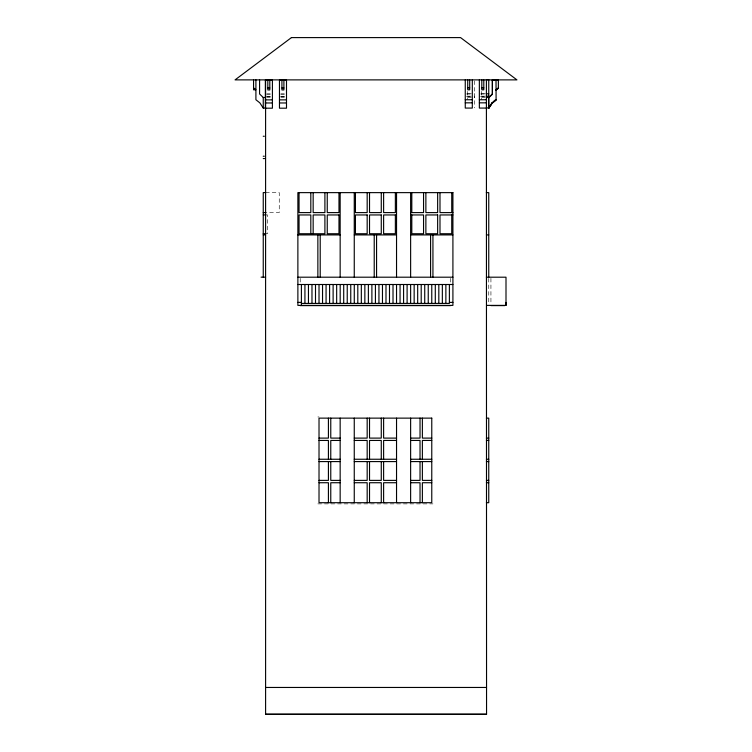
<?xml version="1.0" encoding="UTF-8"?>
<svg xmlns="http://www.w3.org/2000/svg" width="752" height="752" viewBox="0 0 752 752"><rect width="100%" height="100%" fill="white"/><g stroke="black" fill="none" stroke-linecap="round" stroke-linejoin="round"><path stroke-width="0.56" stroke-dasharray="3.76 2.82" d="M467.612 93.803L474.653 93.803M481.703 93.803L486.403 93.803M266.772 93.972L270.297 93.972M280.863 93.972L284.388 93.972M466.437 93.972L472.312 93.972M480.528 93.972L485.228 93.972M266.537 94.103L271.237 94.103M280.637 94.103L286.503 94.103M467.612 96.162L474.653 96.162M481.703 96.162L486.403 96.162M266.772 96.341L270.297 96.341M280.863 96.341L284.388 96.341M466.437 96.341L471.137 96.341M480.528 96.341L485.228 96.341M266.537 96.463L271.237 96.463M280.637 96.463L285.328 96.463M467.612 97.318L474.653 97.318M481.703 97.318L485.228 97.318M266.772 97.487L270.297 97.487M280.863 97.487L284.388 97.487M265.597 192.597L279.255 192.597L279.255 212.572L265.597 212.572M265.597 214.912L267.505 214.912L267.505 233.712L265.597 233.712M317.842 416.956L319.017 416.956M317.842 503.868L432.945 503.868M490.934 278.334L490.934 303.329M488.753 278.372L488.753 303.037M481.703 91.387L481.703 99.565M474.653 80.878L474.653 107.893M467.612 91.387L467.612 99.565M450.561 278.334L450.561 282.874M300.227 278.334L300.227 282.874"/><path stroke-width="1.13" d="M301.402 303.423L449.386 303.423L449.386 284.5M486.553 97.487L488.753 97.487L488.753 108.373L492.184 103.137L496.094 100.044L496.019 80.182M496.019 89.808L498.435 87.834M496.019 90.108L498.379 88.134L498.379 79.881M496.076 90.108L498.435 88.134M486.403 79.703L488.753 79.703L488.753 97.318L486.403 97.318M492.344 80.182L498.435 80.182M467.725 87.834L469.699 87.834M481.816 87.834L483.799 87.834M267.825 87.965L269.808 87.965M281.925 87.965L283.899 87.965M486.403 93.803L488.753 93.803M492.344 93.972L488.668 97.487L488.697 108.373M492.344 79.881L492.419 94.273L488.753 97.788M486.403 96.162L488.753 96.162M259.581 79.881L259.581 93.972L263.247 97.487L265.597 97.487M465.262 99.743L472.312 99.743M479.353 99.743L486.403 99.743M496.01 99.743C492.457 100.298 483.63 116.212 492.156 102.836L488.753 107.912L486.553 107.912M265.362 99.866L272.412 99.866M279.462 99.866L286.503 99.866M496.01 100.044L492.184 103.137M265.362 102.968L272.412 102.968M279.462 102.968L286.503 102.968M465.262 102.836L472.312 102.836M479.353 102.836L486.403 102.836M255.906 79.881L255.906 99.743L259.816 102.836L263.247 108.072L265.597 108.072M486.403 108.072L479.353 108.072L479.353 79.881M263.247 136.253L264.347 136.253M263.247 156.228L264.347 156.228M263.247 158.569L264.572 158.569M265.672 192.597L263.247 192.597L263.247 277.168M486.328 192.634L488.753 192.634L488.753 277.197M263.247 212.572L265.597 212.572M410.63 212.6L423.555 212.6L423.555 192.634M452.911 212.6L439.995 212.6L439.995 192.634M263.247 214.912L265.597 214.912M410.63 214.95L423.555 214.95L423.555 233.74L411.805 233.74L411.805 214.95M452.911 214.95L439.995 214.95L439.995 233.74L451.736 233.74L451.736 214.95M263.247 233.712L265.597 233.712M263.247 234.878L265.597 234.878M297.877 234.915L340.158 234.915M354.258 234.915L396.539 234.915M410.63 234.915L452.911 234.915M486.403 234.915L488.753 234.915M261.066 277.168L265.597 277.168M297.877 277.197L452.911 277.197M486.403 277.197L506.002 277.197L506.002 305.387L486.553 305.387M297.877 284.5L452.911 284.5M297.877 302.398L301.402 302.398M449.386 302.398L452.911 302.398M300.227 305.603L450.561 305.603M490.934 305.603L504.827 305.603M486.403 418.131L488.753 418.131L488.753 502.703L486.403 502.703M319.017 438.106L328.417 438.106L328.417 418.131M340.158 438.106L330.767 438.106L330.767 418.131M354.258 438.106L367.173 438.106L367.173 418.131M396.539 438.106L383.614 438.106L383.614 418.131M410.63 438.106L420.03 438.106L420.03 418.131M431.77 438.106L422.38 438.106L422.38 418.131M486.403 438.106L488.753 438.106M319.017 440.446L328.417 440.446L328.417 459.246M340.158 440.446L330.767 440.446L330.767 459.246M354.258 440.446L367.173 440.446L367.173 459.246M396.539 440.446L383.614 440.446L383.614 459.246M410.63 440.446L420.03 440.446L420.03 459.246M431.77 440.446L422.38 440.446L422.38 459.246M486.403 440.446L488.753 440.446M319.017 459.246L340.158 459.246M354.258 459.246L396.539 459.246M410.63 459.246L431.77 459.246M486.403 459.246L488.753 459.246M319.017 461.587L340.158 461.587M354.258 461.587L396.539 461.587M410.63 461.587L431.77 461.587M486.403 461.587L488.753 461.587M319.017 480.387L328.417 480.387L328.417 461.587M340.158 480.387L330.767 480.387L330.767 461.587M354.258 480.387L367.173 480.387L367.173 461.587M396.539 480.387L383.614 480.387L383.614 461.587M410.63 480.387L420.03 480.387L420.03 461.587M431.77 480.387L422.38 480.387L422.38 461.587M486.403 480.387L488.753 480.387M319.017 482.728L328.417 482.728L328.417 502.703M340.158 482.728L330.767 482.728L330.767 502.703M354.258 482.728L367.173 482.728L367.173 502.703M396.539 482.728L383.614 482.728L383.614 502.703M410.63 482.728L420.03 482.728L420.03 502.703M431.77 482.728L422.38 482.728L422.38 502.703M486.403 482.728L488.753 482.728M265.597 687.46L486.553 687.46M265.597 714.109L486.553 714.109M253.556 87.834L255.906 89.808L253.556 89.808L253.556 79.881M506.002 302.398L506.002 305.378M492.419 79.881L492.372 94.273M486.403 79.881L486.553 714.4L265.597 714.4L265.597 79.881M483.799 79.881L483.799 89.808L481.816 89.808L481.816 79.881M472.312 79.881L472.312 108.072L465.262 108.072L465.262 79.881M469.699 79.881L469.699 89.808L467.725 89.808L467.725 79.881M451.736 192.634L451.736 212.6M445.87 284.5L445.87 303.423M442.345 284.5L442.345 303.423M438.82 284.5L438.82 303.423M437.645 192.634L437.645 212.6L425.876 212.6L425.876 192.634M435.295 284.5L435.295 303.423M432.936 234.915L432.936 277.197M431.77 284.5L431.77 303.423M430.586 234.915L430.586 277.197M428.245 284.5L428.245 303.423M424.73 284.5L424.73 303.423M421.205 284.5L421.205 303.423M417.68 284.5L417.68 303.423M414.155 284.5L414.155 303.423M411.805 192.634L411.805 212.6M410.63 192.634L410.63 277.197M410.63 284.5L410.63 303.423M410.63 418.131L410.63 502.703M407.105 284.5L407.105 303.423M403.589 284.5L403.589 303.423M400.064 284.5L400.064 303.423M396.539 192.634L396.539 277.197M396.539 284.5L396.539 303.423M396.539 418.131L396.539 502.703M395.364 192.634L395.364 212.6L383.614 212.6L383.614 192.634M393.014 284.5L393.014 303.423M389.489 284.5L389.489 303.423M385.992 284.5L385.992 303.423M382.467 284.5L382.467 303.423M381.273 192.634L381.273 212.6L369.523 212.6L369.523 192.634M381.273 418.131L381.273 438.106L369.523 438.106L369.523 418.131M381.273 459.246L381.273 440.446L369.523 440.446L369.523 459.246M381.273 461.587L381.273 480.387L369.523 480.387L369.523 461.587M381.273 502.703L381.273 482.728L369.523 482.728L369.523 502.703M378.942 284.5L378.942 303.423M376.573 234.915L376.573 277.197M375.417 284.5L375.417 303.423M374.223 234.915L374.223 277.197M371.892 284.5L371.892 303.423M368.377 284.5L368.377 303.423M367.173 192.634L367.173 212.6L355.433 212.6L355.433 192.634M364.852 284.5L364.852 303.423M361.327 284.5L361.327 303.423M357.802 284.5L357.802 303.423M354.258 192.634L354.258 277.197M354.277 284.5L354.277 303.423M354.258 418.131L354.258 502.703M350.752 284.5L350.752 303.423M347.236 284.5L347.236 303.423M343.711 284.5L343.711 303.423M340.158 192.634L340.158 277.197M340.186 284.5L340.186 303.423M340.158 418.131L340.158 502.703M338.983 192.634L338.983 212.6L327.252 212.6L327.252 192.634M336.661 284.5L336.661 303.423M333.117 284.5L333.117 303.423M329.592 284.5L329.592 303.423M326.067 284.5L326.067 303.423M324.902 192.634L324.902 212.6L313.161 212.6L313.161 192.634M322.542 284.5L322.542 303.423M320.211 234.915L320.211 277.197M319.017 284.5L319.017 303.423M317.861 234.915L317.861 277.197M315.502 284.5L315.502 303.423M313.161 233.74L313.161 214.95L324.902 214.95L324.902 233.74L299.052 233.74L299.052 214.95L310.811 214.95L310.811 233.74M311.977 284.5L311.977 303.423M310.811 192.634L310.811 212.6L299.052 212.6L299.052 192.634M308.452 284.5L308.452 303.423M304.927 284.5L304.927 303.423M301.402 284.5L301.402 305.378M283.899 80.013L283.899 89.939L281.925 89.939L281.925 80.013M269.808 80.013L269.808 89.939L267.825 89.939L267.825 80.013M263.247 97.487L263.247 108.072M291.438 37.6L235.066 79.881L516.934 79.881L460.562 37.6L291.438 37.6M272.412 80.013L265.362 80.013L265.362 108.194L272.412 108.194L272.412 80.013M286.503 80.013L279.462 80.013L279.462 108.194L286.503 108.194L286.503 80.013M452.911 192.634L297.877 192.634L297.877 305.387L452.911 305.387L452.911 192.634M338.983 214.95L327.252 214.95L327.252 233.74L338.983 233.74L338.983 214.95M367.173 214.95L355.433 214.95L355.433 233.74L367.173 233.74L367.173 214.95M381.273 214.95L369.523 214.95L369.523 233.74L381.273 233.74L381.273 214.95M395.364 214.95L383.614 214.95L383.614 233.74L395.364 233.74L395.364 214.95M437.645 214.95L425.876 214.95L425.876 233.74L437.645 233.74L437.645 214.95M431.77 418.131L319.017 418.131L319.017 502.703L431.77 502.703L431.77 418.131"/></g></svg>
